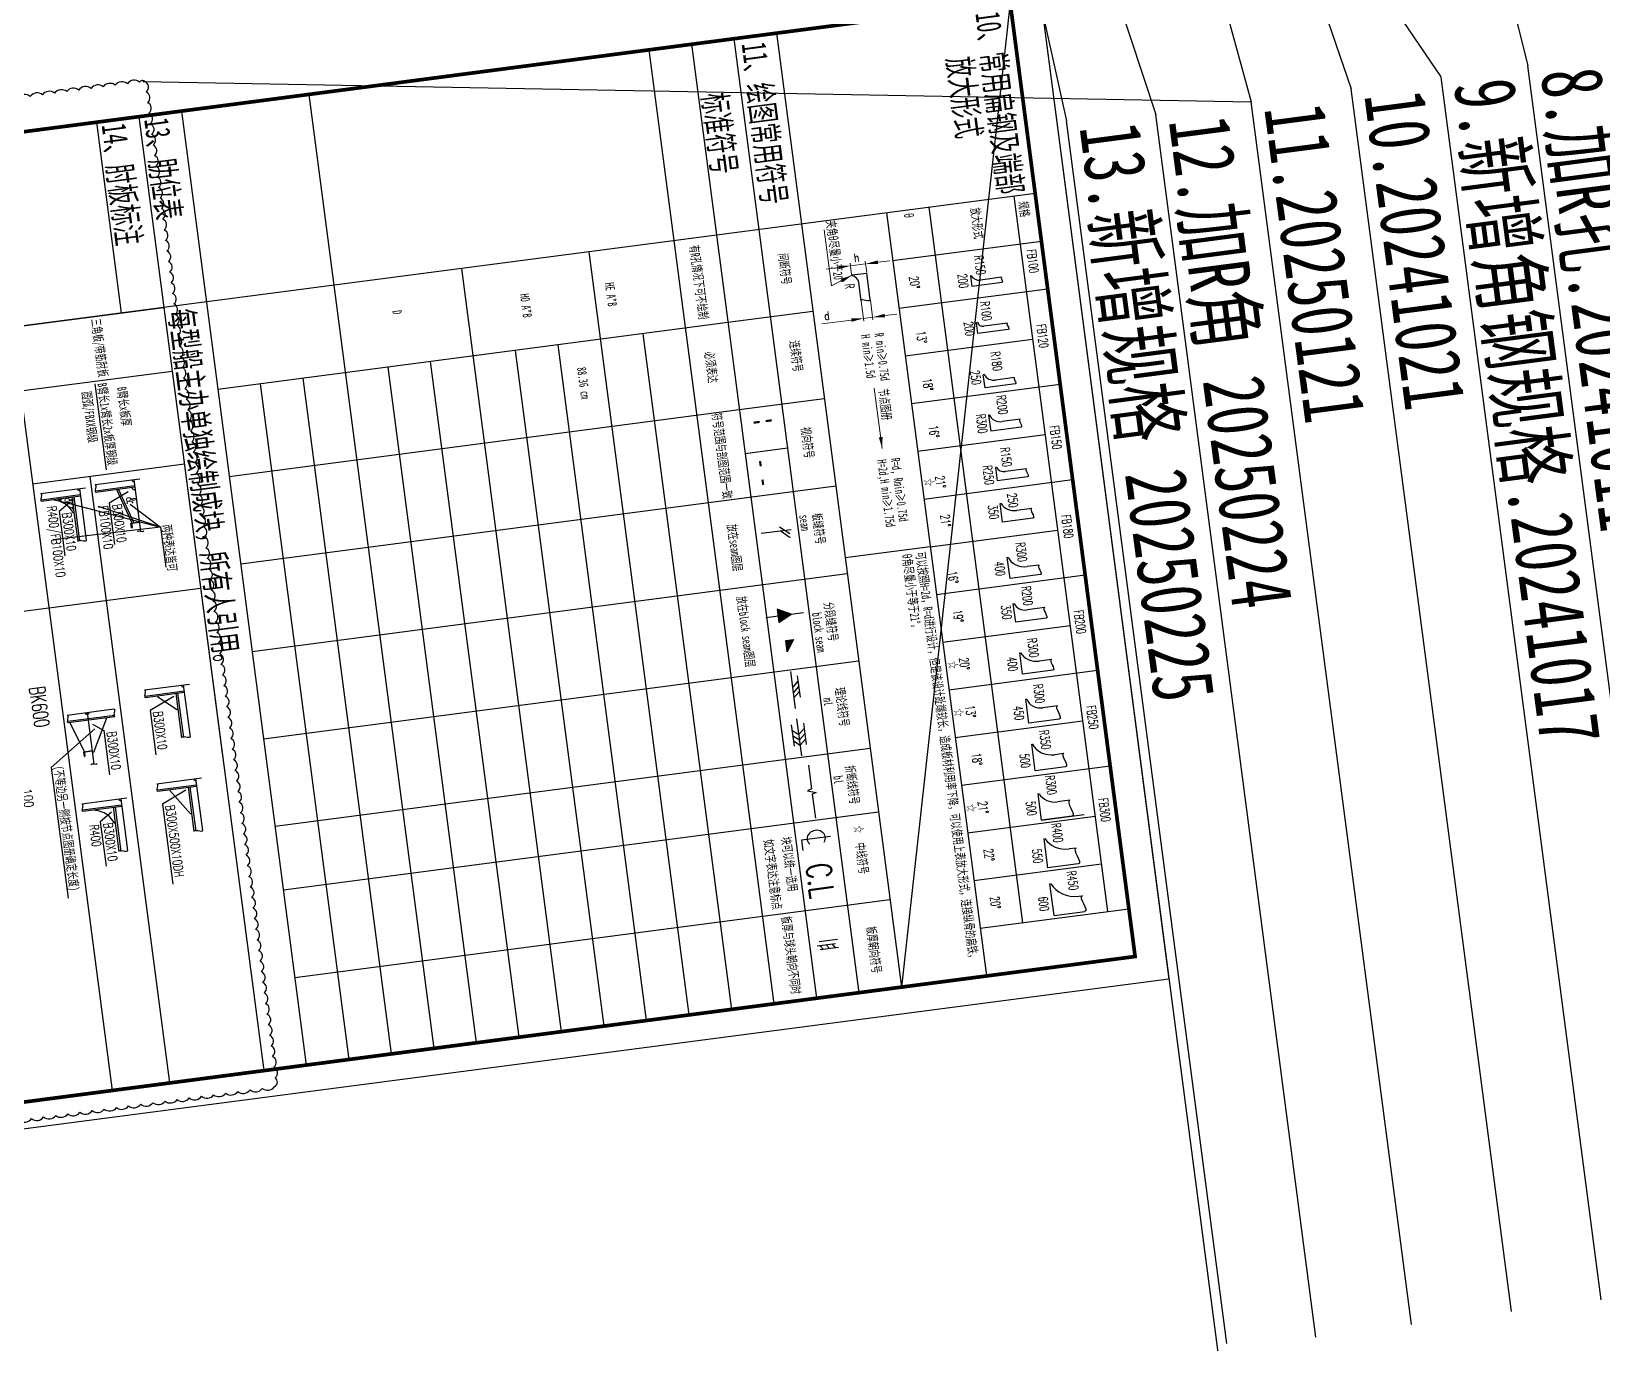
# Model space of a CAD drawing. Header units: millimetres. Extents: x -14906165 to 53546503, y 133836 to 58622790.
# Drawn here: x 42399836 to 44283081, y 36142743 to 37715554 of the extents above; entities that cross this region are included whole.
import ezdxf

# ---------------------------------------------------------------- set-up
doc = ezdxf.new("R2010")
doc.units = ezdxf.units.MM
doc.header["$LTSCALE"] = 100
doc.header["$PDMODE"] = 98
doc.header["$PDSIZE"] = 20
doc.linetypes.add('DASHED', pattern=[8, 6, -2])
for name, color, linetype in [('100-TX2', 3, 'Continuous'), ('200-CO3', 7, 'Continuous'), ('Block Seam', 6, 'Continuous'), ('Plate_Visible', 3, 'Continuous'), ('Seam', 40, 'Continuous'), ('Stiffener_Invisible', 2, 'DASHED'), ('Text', 7, 'Continuous'), ('标准形式增加', 6, 'Continuous')]:
    doc.layers.add(name, color=color, linetype=linetype)
doc.styles.add('JNRD_CH', font='')
doc.styles.add('JNRD_E1', font='romans.shx', dxfattribs={"width": 0.8})
doc.styles.add('中文GB2312', font='', dxfattribs={"width": 0.7})
doc.styles.add('英文（单）', font='romans.shx', dxfattribs={"width": 0.7})
doc.styles.get('JNRD_CH').set_extended_font_data('FangSong_GB2312')
doc.styles.get('中文GB2312').set_extended_font_data('FangSong_GB2312')
doc.dimstyles.new('1-100', dxfattribs={"dimscale": 100, "dimtxt": 1.5, "dimasz": 2, "dimexe": 0.5, "dimexo": 0.1, "dimtad": 1, "dimdec": 0, "dimzin": 1, "dimdsep": 46, "dimtxsty": 'JNRD_E1', "dimcen": 2.5, "dimclrd": 1, "dimclre": 1, "dimclrt": 2, "dimadec": 0, "dimazin": 0, "dimtfac": 1, "dimtdec": 0, "dimtmove": 0, "dimatfit": 3, "dimfxl": 1, "dimtzin": 0, "dimlwd": 13, "dimlwe": 13, "dimarcsym": 0})
doc.dimstyles.new('1-100-50', dxfattribs={"dimscale": 100, "dimtxt": 1.5, "dimasz": 2, "dimexe": 0.5, "dimexo": 0.1, "dimtad": 1, "dimdec": 0, "dimlfac": 0.5, "dimdsep": 46, "dimtxsty": 'JNRD_E1', "dimcen": 2.5, "dimclrd": 1, "dimclre": 1, "dimclrt": 2, "dimadec": 0, "dimazin": 0, "dimtfac": 1, "dimtdec": 0, "dimtmove": 0, "dimatfit": 3, "dimfxl": 1, "dimtfillclr": 256, "dimtzin": 0, "dimlwd": 13, "dimlwe": 13, "dimarcsym": 0})

# ---------------------------------------------------------------- blocks, each defined once
blk = doc.blocks.new('*D323')
at = {"color": 1, "lineweight": 13}
for p, q in [((-488745, 652809), (-488745, 653009)), ((-489070, 652609), (-488695, 652609)), ((-489070, 652459), (-488695, 652459)), ((-488745, 652609), (-488745, 652459)), ((-488745, 652259), (-488745, 651772))]:
    blk.add_line(p, q, dxfattribs=at)
at = {"color": 1}
for points in [[(-488779, 652809), (-488712, 652809), (-488745, 652609)], [(-488712, 652259), (-488779, 652259), (-488745, 652459)]]:
    blk.add_solid(points, dxfattribs=at)
at = {"layer": 'Defpoints', "color": 0}
for p in [(-489080, 652609), (-489080, 652459), (-488745, 652459)]:
    blk.add_point(p, dxfattribs=at)
at = {"color": 2, "insert": (-488883, 651869), "char_height": 150, "attachment_point": 5, "rotation": 90, "style": 'JNRD_E1'}
blk.add_mtext('d', dxfattribs=at)
blk = doc.blocks.new('*D324')
at = {"color": 1, "lineweight": 13}
for p, q in [((-489752, 652809), (-489752, 653009)), ((-489590, 652609), (-489802, 652609)), ((-489752, 652609), (-489752, 652359)), ((-489590, 652359), (-489802, 652359)), ((-489752, 652159), (-489752, 651959))]:
    blk.add_line(p, q, dxfattribs=at)
at = {"color": 1}
for points in [[(-489786, 652809), (-489719, 652809), (-489752, 652609)], [(-489719, 652159), (-489786, 652159), (-489752, 652359)]]:
    blk.add_solid(points, dxfattribs=at)
at = {"layer": 'Defpoints', "color": 0}
for p in [(-489580, 652609), (-489752, 652359), (-489580, 652359)]:
    blk.add_point(p, dxfattribs=at)
at = {"color": 2, "insert": (-489890, 652474), "char_height": 150, "attachment_point": 5, "rotation": 90, "style": 'JNRD_E1'}
blk.add_mtext('h', dxfattribs=at)
blk = doc.blocks.new('SEAM')
at = {"layer": '200-CO3', "color": 2, "ltscale": 0.5}
for p, q in [((-75, -75), (75, 75)), ((-4, -75), (146, 75))]:
    blk.add_line(p, q, dxfattribs=at)
blk = doc.blocks.new('ml')
for p, q in [((-400, 0), (300, 0)), ((-300, 100), (100, 100)), ((-200, 100), (-100, 0)), ((-100, 100), (0, 0)), ((0, 100), (100, 0))]:
    blk.add_line(p, q)
blk = doc.blocks.new('bl')
for p, q in [((0, 0), (451, 0)), ((551, 0), (1002, 0))]:
    blk.add_line(p, q)
blk.add_lwpolyline([(451, 0), (476, -69), (526, 69), (551, 0)])
blk = doc.blocks.new('block')
at = {"layer": 'Block Seam'}
blk.add_hatch(color=256, dxfattribs=at).paths.add_polyline_path([(-535491, 650516), (-535616, 650733), (-535741, 650516)])
blk.add_line((-535616, 650316), (-535616, 650933), dxfattribs=at)
blk.add_lwpolyline([(-535616, 650733), (-535741, 650516), (-535491, 650516), (-535616, 650733)], dxfattribs=at)
blk = doc.blocks.new('block2')
at = {"layer": 'Block Seam'}
blk.add_hatch(color=256, dxfattribs=at).paths.add_polyline_path([(0, 125), (0, 0), (217, 0)])
blk.add_lwpolyline([(217, 0), (0, 0), (0, 125), (217, 0)], dxfattribs=at)
blk = doc.blocks.new('MLC')
for p, q in [((-533484, 650527), (-532784, 650527)), ((-533384, 650627), (-532984, 650627)), ((-533384, 650427), (-532984, 650427)), ((-533284, 650627), (-533184, 650527)), ((-533284, 650427), (-533184, 650527)), ((-533184, 650627), (-533084, 650527)), ((-533184, 650427), (-533084, 650527)), ((-533084, 650627), (-532984, 650527)), ((-533084, 650427), (-532984, 650527))]:
    blk.add_line(p, q)
blk = doc.blocks.new('cl')
at = {"linetype": 'Continuous'}
for p, q in [((-477737, 650826), (-477737, 650346)), ((-477737, 650346), (-477546, 650346))]:
    blk.add_line(p, q, dxfattribs=at)
blk.add_arc((-477737, 650591), 150, 52.559, 307.441, dxfattribs=at)
blk = doc.blocks.new('BH1')
for p, q in [((-476893, 650720), (-476893, 650420)), ((-476818, 650677), (-476818, 650377)), ((-476744, 650670), (-476818, 650627)), ((-476744, 650720), (-476744, 650420)), ((-476744, 650570), (-476818, 650527)), ((-476744, 650470), (-476818, 650427))]:
    blk.add_line(p, q)
blk = doc.blocks.new('L140X90X10')
for p, q in [((-566628, 649913), (-566628, 650053)), ((-566628, 650053), (-566619, 650053)), ((-566538, 649913), (-566628, 649913)), ((-566618, 650053), (-566618, 649935)), ((-566606, 649923), (-566544, 649923)), ((-566538, 649917), (-566538, 649913))]:
    blk.add_line(p, q)
for centre, radius, start, end in [((-566606, 649935), 12, 180, 270), ((-566544, 649917), 6, 0, 90)]:
    blk.add_arc(centre, radius, start, end)
blk = doc.blocks.new('*D598')
at = {"color": 1, "lineweight": 13}
for p, q in [((-482687, 637493), (-482687, 637827)), ((-482487, 637468), (-482487, 637827)), ((-482887, 637777), (-483087, 637777)), ((-482687, 637777), (-482487, 637777)), ((-482287, 637777), (-481670, 637777))]:
    blk.add_line(p, q, dxfattribs=at)
at = {"color": 1}
for points in [[(-482887, 637744), (-482887, 637810), (-482687, 637777)], [(-482287, 637810), (-482287, 637744), (-482487, 637777)]]:
    blk.add_solid(points, dxfattribs=at)
at = {"layer": 'Defpoints', "color": 0}
for p in [(-482487, 637777), (-482687, 637483), (-482487, 637458)]:
    blk.add_point(p, dxfattribs=at)
at = {"color": 2, "insert": (-481878, 637915), "char_height": 150, "attachment_point": 5, "style": 'JNRD_E1'}
blk.add_mtext('100', dxfattribs=at)
blk = doc.blocks.new('绘图要素标准库V1.0 - 0416')
for p, q in [((-496748.2, 656002.9), (-475748.2, 656002.9)), ((-475748.2, 656002.9), (-475748.2, 626302.9)), ((-476248.2, 655502.9), (-494248.2, 655502.9)), ((-494248.2, 655502.9), (-494248.2, 626802.9)), ((-494248.2, 655502.9), (-476248.2, 651652.9)), ((-490648.2, 655502.9), (-490648.2, 626802.9)), ((-489748.2, 653052.9), (-489748.2, 655502.9)), ((-488848.2, 653052.9), (-488848.2, 655502.9)), ((-487048.2, 653052.9), (-487048.2, 655502.9)), ((-485248.2, 653052.9), (-485248.2, 655502.9)), ((-483448.2, 653052.9), (-483448.2, 655502.9)), ((-481648.2, 653052.9), (-481648.2, 655502.9)), ((-479848.2, 653052.9), (-479848.2, 655502.9)), ((-477148.2, 653052.9), (-477148.2, 655502.9)), ((-490648.2, 655152.9), (-477148.2, 655152.9)), ((-487948.2, 653052.9), (-487948.2, 655152.9)), ((-486148.2, 653052.9), (-486148.2, 655152.9)), ((-484348.2, 653052.9), (-484348.2, 655152.9)), ((-482548.2, 653052.9), (-482548.2, 655152.9)), ((-480748.2, 653052.9), (-480748.2, 655152.9)), ((-478948.2, 653052.9), (-478948.2, 655152.9)), ((-478048.2, 653052.9), (-478048.2, 655152.9)), ((-489172.4, 654778.7), (-489172.4, 654435.1)), ((-489072.4, 654778.7), (-489072.4, 654278.7)), ((-488310.4, 654778.7), (-488310.4, 654391.7)), ((-488190.4, 654778.7), (-488190.4, 654278.7)), ((-487279.9, 654778.7), (-487279.9, 654466.6)), ((-487159.9, 654778.7), (-487159.9, 654278.7)), ((-486494.4, 654778.7), (-486494.4, 654487.4)), ((-486344.4, 654778.7), (-486344.4, 654278.7)), ((-485557.6, 654778.7), (-485557.6, 654435.1)), ((-485407.6, 654778.7), (-485407.6, 654278.7)), ((-484810.5, 654778.7), (-484810.5, 654530.6)), ((-484630.5, 654778.7), (-484630.5, 654278.7)), ((-483742.5, 654778.7), (-483742.5, 654582.8)), ((-483562.5, 654778.7), (-483562.5, 654278.7)), ((-482939.2, 654778.7), (-482939.2, 654487.4)), ((-482739.2, 654778.7), (-482739.2, 654278.7)), ((-481962.5, 654778.7), (-481962.5, 654576.6)), ((-481762.5, 654778.7), (-481762.5, 654278.7)), ((-481085.2, 654778.7), (-481085.2, 654538.7)), ((-480835.2, 654778.7), (-480835.2, 654278.7)), ((-480187.3, 654778.7), (-480187.3, 654629.1)), ((-479937.3, 654778.7), (-479937.3, 654278.7)), ((-479304.1, 654778.7), (-479304.1, 654576.6)), ((-479004.1, 654278.7), (-479004.1, 654978.7)), ((-479004.1, 654778.7), (-479004.1, 654278.7)), ((-478404.1, 654778.7), (-478404.1, 654664.5)), ((-478104.1, 654778.7), (-478104.1, 654278.7)), ((-477504.3, 654717.9), (-477504.1, 654778.7)), ((-477204.3, 654278.7), (-477204.3, 654782.9)), ((-489272.4, 654293.7), (-489271.5, 654294)), ((-489272.4, 654293.7), (-489272.4, 654278.7)), ((-489272.4, 654278.7), (-489072.4, 654278.7)), ((-488390.4, 654293.7), (-488390.4, 654278.7)), ((-488190.4, 654278.7), (-488390.4, 654278.7)), ((-487409.9, 654293.7), (-487409.9, 654278.7)), ((-487159.9, 654278.7), (-487409.9, 654278.7)), ((-486644.4, 654293.7), (-486632.3, 654297.3)), ((-486644.4, 654293.7), (-486644.4, 654278.7)), ((-486644.4, 654278.7), (-486344.4, 654278.7)), ((-485657.6, 654293.7), (-485657.6, 654278.7)), ((-485657.6, 654278.7), (-485407.6, 654278.7)), ((-484980.5, 654278.7), (-484980.5, 654293.7)), ((-484630.5, 654278.7), (-484980.5, 654278.7)), ((-483962.5, 654278.7), (-483962.5, 654293.7)), ((-483562.5, 654278.7), (-483962.5, 654278.7)), ((-483089.2, 654278.7), (-483089.2, 654293.7)), ((-482739.2, 654278.7), (-483089.2, 654278.7)), ((-482162.5, 654278.7), (-482162.5, 654293.7)), ((-481762.5, 654278.7), (-482162.5, 654278.7)), ((-481285.2, 654278.7), (-481285.2, 654293.7)), ((-480835.2, 654278.7), (-481285.2, 654278.7)), ((-480437.3, 654278.7), (-480437.3, 654293.7)), ((-479937.3, 654278.7), (-480437.3, 654278.7)), ((-479504.1, 654278.7), (-479504.1, 654293.7)), ((-479004.1, 654278.7), (-479504.1, 654278.7)), ((-478654.1, 654278.7), (-478654.1, 654293.7)), ((-478104.1, 654278.7), (-478654.1, 654278.7)), ((-477804.1, 654278.7), (-477804.1, 654293.7)), ((-477204.1, 654278.7), (-477804.1, 654278.7)), ((-490648.2, 653752.9), (-477148.2, 653752.9)), ((-490648.2, 653052.9), (-476248.2, 653052.9)), ((-484348.2, 653052.9), (-484348.2, 651652.9)), ((-489079.5, 652608.9), (-489579.5, 652608.9)), ((-489579.5, 652358.9), (-489579.5, 652608.9)), ((-489079.5, 652458.9), (-489423.1, 652458.9)), ((-489579.5, 652358.9), (-489564.5, 652358.9)), ((-494248.2, 651652.9), (-476248.2, 651652.9)), ((-488998.2, 651652.9), (-488998.2, 650252.9)), ((-487348.2, 651652.9), (-487348.2, 650252.9)), ((-485698.2, 651652.9), (-485698.2, 641852.9)), ((-484048.2, 651652.9), (-484048.2, 641852.9)), ((-482398.2, 651652.9), (-482398.2, 641852.9)), ((-480748.2, 651652.9), (-480748.2, 641852.9)), ((-479548.2, 651652.9), (-479548.2, 641852.9)), ((-477892.6, 651652.9), (-477892.6, 641852.9)), ((-494248.2, 650952.9), (-476248.2, 650952.9)), ((-486523.2, 650952.9), (-486523.2, 650252.9)), ((-494248.2, 650252.9), (-476248.2, 650252.9)), ((-488998.2, 650252.9), (-488998.2, 641852.9)), ((-487348.2, 650252.9), (-487348.2, 641852.9)), ((-494248.2, 649552.9), (-476248.2, 649552.9)), ((-488998.2, 648852.9), (-476248.2, 648852.9)), ((-490648.2, 648152.9), (-476248.2, 648152.9)), ((-488998.2, 647452.9), (-476248.2, 647452.9)), ((-488998.2, 646752.9), (-476248.2, 646752.9)), ((-490648.2, 646052.9), (-476248.2, 646052.9)), ((-488998.2, 645352.9), (-476248.2, 645352.9)), ((-476248.2, 645002.9), (-476248.2, 640452.9)), ((-488998.2, 644652.9), (-476248.2, 644652.9)), ((-494248.2, 643952.9), (-476248.2, 643952.9)), ((-488998.2, 643252.9), (-476248.2, 643252.9)), ((-488998.2, 642552.9), (-476248.2, 642552.9)), ((-494248.2, 641852.9), (-476248.2, 641852.9)), ((-494248.2, 641152.9), (-476248.2, 641152.9)), ((-490648.2, 641152.9), (-482239.3, 641152.9)), ((-490648.2, 635282.9), (-490648.2, 641152.9)), ((-489449.3, 633932.9), (-489449.3, 641152.9)), ((-487689.7, 641152.9), (-487689.7, 638653.8)), ((-485348.3, 641152.9), (-485348.3, 633932.9)), ((-483485.4, 640027.9), (-483485.4, 640667.9)), ((-483460.4, 640027.9), (-483460.4, 640667.9)), ((-481716.1, 640027.9), (-481716.1, 640667.9)), ((-481691.1, 640027.9), (-481691.1, 640667.9)), ((-494248.2, 640452.9), (-490648.2, 640452.9)), ((-483460.4, 640557.9), (-482622.7, 640557.9)), ((-483460.4, 640527.9), (-482622.7, 640527.9)), ((-481691.1, 640557.9), (-480853.5, 640557.9)), ((-481691.1, 640527.9), (-480853.5, 640527.9)), ((-487413.6, 639662.9), (-487413.6, 640302.9)), ((-487388.6, 639662.9), (-487388.6, 640302.9)), ((-487381.4, 640031.9), (-486736.4, 640206.9)), ((-487373.6, 640002.9), (-486728.6, 640177.9)), ((-476248.2, 639602.9), (-487689.7, 639602.9)), ((-487380.3, 638762.9), (-487380.3, 639402.9)), ((-487355.3, 638762.9), (-487355.3, 639402.9)), ((-483206.1, 638722.9), (-483206.1, 639492.9)), ((-483181.1, 638722.9), (-483181.1, 639492.9)), ((-481525.4, 638772.9), (-481525.4, 639412.9)), ((-481500.4, 638772.9), (-481500.4, 639412.9)), ((-487355.3, 639292.9), (-486517.6, 639292.9)), ((-487355.3, 639262.9), (-486517.6, 639262.9)), ((-481500.4, 639302.9), (-480662.8, 639302.9)), ((-481500.4, 639272.9), (-480662.8, 639272.9))]:
    blk.add_line(p, q)
at = {"color": 0}
for p, q in [((-483445.4, 640227.9), (-483160.4, 640512.9)), ((-483160.4, 640527.9), (-483160.4, 640512.9)), ((-481676.1, 640227.9), (-481191.1, 640512.9)), ((-481191.1, 640527.9), (-481191.1, 640512.9)), ((-483460.4, 640227.9), (-483445.4, 640227.9)), ((-481691.1, 640227.9), (-481676.1, 640227.9)), ((-489399.3, 639872.9), (-487779.3, 639872.9)), ((-487388.6, 640002.9), (-487373.6, 640002.9)), ((-487055.3, 639262.9), (-487055.3, 639247.9)), ((-483181.1, 639353.3), (-483166.1, 639353.3)), ((-483166.1, 639353.3), (-482566.4, 639068.3)), ((-483091.1, 639112.9), (-482946.7, 639282.9)), ((-483001.1, 639143.1), (-482391.1, 638352.9)), ((-481200.4, 639272.9), (-481200.4, 639257.9)), ((-487355.3, 638962.9), (-487340.3, 638962.9)), ((-482601.4, 638928.3), (-483166.1, 638753.3)), ((-482566.4, 639053.3), (-482566.4, 639068.3)), ((-481500.4, 638972.9), (-481485.4, 638972.9)), ((-490648.2, 638653.8), (-476248.2, 638653.8)), ((-483181.1, 638753.3), (-483166.1, 638753.3)), ((-482391.1, 638352.9), (-479921.1, 638352.9))]:
    blk.add_line(p, q, dxfattribs=at)
at = {"const_width": 60}
blk.add_lwpolyline([(-494248.2, 655502.9), (-476248.2, 655502.9), (-476248.2, 626802.9), (-494248.2, 626802.9)], close=True, dxfattribs=at)
at = {"color": 1}
for points in [[(-490164.5, 650649, 0, 0, 0), (-490014.5, 650649, 50, 0, 0), (-489864.5, 650649, 0, 50, 0), (-489714.5, 650649, 0, 0, 0), (-489564.5, 650649, 0, 0, 0)], [(-488414.3, 650649, 0, 50, 0), (-488264.3, 650649, 0, 0, 0), (-488114.3, 650649, 50, 0, 0), (-487964.3, 650649, 0, 0, 0)]]:
    blk.add_lwpolyline(points, format="xyseb", dxfattribs=at)
at = {"color": 7}
for points in [[(-487077.6, 650657, 35, 35, 0), (-487077.6, 650757, 0, 0, 0), (-486927.6, 650757, 50, 0, 0), (-486777.6, 650757, 0, 0, 0)], [(-486250.6, 650480.9, 35, 35, 0), (-486350.6, 650480.9, 0, 0, 0), (-486350.6, 650630.9, 50, 0, 0), (-486350.6, 650780.9, 0, 0, 0)], [(-486000.6, 650480.9, 35, 35, 0), (-485900.6, 650480.9, 0, 0, 0), (-485900.6, 650630.9, 50, 0, 0), (-485900.6, 650780.9, 0, 0, 0)], [(-487077.6, 650557, 35, 35, 0), (-487077.6, 650457, 0, 0, 0), (-486927.6, 650457, 50, 0, 0), (-486777.6, 650457, 0, 0, 0)]]:
    blk.add_lwpolyline(points, format="xyseb", dxfattribs=at)
at = {"color": 0}
for points in [[(-487289.3, 639112.9), (-486579.3, 640632.9), (-486609.3, 638862.9)], [(-487079.3, 640192.9), (-486579.3, 640632.9), (-487116.7, 639672.9)], [(-486579.3, 640632.9), (-485829.3, 640632.9)]]:
    blk.add_lwpolyline(points, dxfattribs=at)
for centre, radius, start, end in [((-485060.5, 654530.6), 250, 288.66292, 0), ((-484042.5, 654582.8), 300, 285.46601, 0), ((-482262.5, 654576.6), 300, 289.47122, 0), ((-481335.2, 654538.7), 250, 281.53696, 0), ((-480537.3, 654629.1), 350, 286.60155, 0), ((-479604.1, 654576.6), 300, 289.47122, 0), ((-478804.1, 654664.5), 400, 292.02431, 0), ((-477954.3, 654717.9), 450, 289.49655, 0), ((-489322.4, 654435.1), 150, 289.47122, 0), ((-488410.4, 654391.7), 100, 281.53696, 0), ((-487459.9, 654466.6), 180, 286.12762, 0), ((-486694.4, 654487.4), 200, 284.47751, 0), ((-485707.6, 654435.1), 150, 289.47122, 0), ((-483139.2, 654487.4), 200, 284.47751, 0), ((-489423.1, 652308.9), 150, 90, 160.52878), ((-483600.4, 640667.9), 35, 270, 0), ((-481831.1, 640667.9), 35, 270, 0), ((-487528.6, 640302.9), 35, 270, 0), ((-487388.6, 640302.9), 50, 270, 0), ((-487495.3, 639402.9), 35, 270, 0), ((-481640.4, 639412.9), 35, 270, 0), ((-483321.1, 639053.3), 35, 0, 90), ((-483321.1, 639053.3), 35, 270, 0)]:
    blk.add_arc(centre, radius, start, end)
for centre in [(-486953.4, 638861.1), (-481098.6, 638871.1)]:
    blk.add_arc(centre, 400, 104.74737, 165.25263, dxfattribs=at)
for points, start_tangent, end_tangent in [([(-489172.4, 654778.7), (-489072.4, 654778.7)], (0, -1), (0, -1)), ([(-488310.4, 654778.7), (-488190.4, 654778.7)], (0, -1), (0, -1)), ([(-487279.9, 654778.7), (-487159.9, 654778.7)], (0, -1), (0, -1)), ([(-486494.4, 654778.7), (-486344.4, 654778.7)], (0, -1), (0, -1)), ([(-485557.6, 654778.7), (-485407.6, 654778.7)], (0, -1), (0, -1)), ([(-484810.5, 654778.7), (-484630.5, 654778.7)], (0, -1), (0, -1)), ([(-483742.5, 654778.7), (-483562.5, 654778.7)], (0, -1), (0, -1)), ([(-482939.2, 654778.7), (-482739.2, 654778.7)], (0, -1), (0, -1)), ([(-481962.5, 654778.7), (-481762.5, 654778.7)], (0, -1), (0, -1)), ([(-481085.2, 654778.7), (-480835.2, 654778.7)], (0, -1), (0, -1)), ([(-480187.3, 654778.7), (-479937.3, 654778.7)], (0, -1), (0, -1)), ([(-479304.1, 654778.7), (-479004.1, 654778.7)], (0, -1), (0, -1)), ([(-478404.1, 654778.7), (-478104.1, 654778.7)], (0, -1), (0, -1)), ([(-477504.1, 654778.7), (-477204.1, 654778.7)], (0, -1), (0, -1)), ([(-489079.5, 652458.9), (-489079.5, 652608.9)], (-1, 0), (-1, 0))]:
    blk.add_spline(points, degree=3, dxfattribs=dict(start_tangent=start_tangent, end_tangent=end_tangent))
for points, start_tangent, end_tangent in [([(-482622.7, 640667.9), (-482622.7, 640527.9)], (1, 0), (1, 0)), ([(-480853.5, 640667.9), (-480853.5, 640527.9)], (1, 0), (1, 0)), ([(-486550.9, 640352.9), (-486550.9, 640252.9)], (1, 0), (1, 0)), ([(-483600.4, 640027.9), (-483460.4, 640027.9)], (0, 1), (0, 1)), ([(-481831.1, 640027.9), (-481691.1, 640027.9)], (0, 1), (0, 1)), ([(-487528.6, 639662.9), (-487388.6, 639662.9)], (0, 1), (0, 1)), ([(-486517.6, 639402.9), (-486517.6, 639262.9)], (1, 0), (1, 0)), ([(-483321.3, 639490.6), (-483181.3, 639490.6)], (0, 1), (0, 1)), ([(-480662.8, 639412.9), (-480662.8, 639272.9)], (1, 0), (1, 0)), ([(-482343.5, 639103.3), (-482343.5, 639003.3)], (1, 0), (1, 0)), ([(-487495.3, 638762.9), (-487355.3, 638762.9)], (0, 1), (0, 1)), ([(-483321.1, 638722.9), (-483181.1, 638722.9)], (0, 1), (0, 1)), ([(-481640.4, 638772.9), (-481500.4, 638772.9)], (0, 1), (0, 1))]:
    blk.add_spline(points, degree=3, dxfattribs=dict(at, start_tangent=start_tangent, end_tangent=end_tangent))
at = {"layer": 'Plate_Visible'}
for p, q in [((-483600.4, 640027.9), (-483600.4, 640767.9)), ((-483600.4, 640667.9), (-482622.7, 640667.9)), ((-481831.1, 640027.9), (-481831.1, 640767.9)), ((-481831.1, 640667.9), (-480853.5, 640667.9)), ((-487528.6, 639662.9), (-487528.6, 640402.9)), ((-487528.6, 640302.9), (-486550.9, 640302.9)), ((-487495.3, 638762.9), (-487495.3, 639502.9)), ((-487495.3, 639402.9), (-486517.6, 639402.9)), ((-483321.1, 638722.9), (-483321.1, 639492.9)), ((-481640.4, 638772.9), (-481640.4, 639512.9)), ((-481640.4, 639412.9), (-480662.8, 639412.9)), ((-483321.1, 639053.3), (-482343.5, 639053.3))]:
    blk.add_line(p, q, dxfattribs=at)
at = {"layer": 'Seam'}
blk.add_line((-485007.8, 650346.4), (-485007.8, 650842), dxfattribs=at)
at = {"layer": 'Stiffener_Invisible', "ltscale": 0.2}
for p, q in [((-487355.3, 639033.1), (-487115.7, 639262.9)), ((-487115.7, 639262.9), (-487165.3, 639242.9)), ((-487355.3, 639033.1), (-487335.3, 639092.9))]:
    blk.add_line(p, q, dxfattribs=at)
at = {"layer": 'Text'}
for p, q in [((-483410.4, 640488), (-483207.6, 640075.6)), ((-481641.1, 640488), (-481438.3, 640075.6)), ((-487315.1, 640186.2), (-487151.7, 639854)), ((-483207.6, 640075.6), (-482370.4, 640075.6)), ((-481438.3, 640075.6), (-479931.1, 640075.6)), ((-487151.7, 639854), (-486372.7, 639854)), ((-487266, 639222.9), (-487116, 639022.9)), ((-482946.7, 639282.9), (-482109.5, 639282.9)), ((-481411.2, 639232.9), (-481261.2, 639032.9)), ((-487116, 639022.9), (-486278.8, 639022.9)), ((-481261.2, 639032.9), (-480424, 639032.9))]:
    blk.add_line(p, q, dxfattribs=at)
at = {"layer": '标准形式增加'}
for p, q in [((-590272.8, 653823.1), (-491817.7, 663750.5)), ((-557328.5, 633446.7), (-491825.6, 662317.5)), ((-563551, 648065), (-491817.7, 660843.5)), ((-625997.6, 642969), (-491817.7, 659196.4)), ((-494888.4, 641291.4), (-491817.7, 659196.4)), ((-537450.6, 650007.9), (-491817.7, 657623.8)), ((-564910.2, 650496.3), (-491915.8, 656165.3))]:
    blk.add_line(p, q, dxfattribs=at)
at = {"layer": '标准形式增加', "ltscale": 0.5}
for p, q in [((-468747.3, 663750.5), (-491817.7, 663750.5)), ((-468747.3, 662321), (-491817.7, 662321)), ((-468747.3, 660843.5), (-491817.7, 660843.5)), ((-468747.3, 659196.4), (-491817.7, 659196.4)), ((-468747.3, 657623.8), (-491817.7, 657623.8)), ((-468845.3, 656165.3), (-491915.8, 656165.3))]:
    blk.add_line(p, q, dxfattribs=at)
at = {"layer": '标准形式增加'}
blk.add_xline((-506039.8, 656002.9), (1, 0), dxfattribs=at)
blk.add_lwpolyline([(-494888.4, 641323.8, -0.5), (-494688.4, 641323.8, -0.5), (-494488.4, 641323.8, -0.5), (-494288.4, 641323.8, -0.5), (-494088.4, 641323.8, -0.5), (-493888.4, 641323.8, -0.5), (-493688.4, 641323.8, -0.5), (-493488.4, 641323.8, -0.5), (-493288.4, 641323.8, -0.5), (-493088.4, 641323.8, -0.5), (-492888.4, 641323.8, -0.5), (-492688.4, 641323.8, -0.5), (-492488.4, 641323.8, -0.5), (-492288.4, 641323.8, -0.5), (-492088.4, 641323.8, -0.5), (-491888.4, 641323.8, -0.5), (-491688.4, 641323.8, -0.5), (-491488.4, 641323.8, -0.5), (-491288.4, 641323.8, -0.5), (-491088.4, 641323.8, -0.5), (-490888.4, 641323.8, -0.5), (-490688.4, 641323.8, -0.5), (-490488.4, 641323.8, -0.5), (-490288.4, 641323.8, -0.5), (-490088.4, 641323.8, -0.5), (-489888.4, 641323.8, -0.5), (-489688.4, 641323.8, -0.5), (-489488.4, 641323.8, -0.5), (-489288.4, 641323.8, -0.5), (-489088.4, 641323.8, -0.5), (-488888.4, 641323.8, -0.5), (-488688.4, 641323.8, -0.5), (-488488.4, 641323.8, -0.5), (-488288.4, 641323.8, -0.5), (-488088.4, 641323.8, -0.5), (-487888.4, 641323.8, -0.5), (-487688.4, 641323.8, -0.5), (-487488.4, 641323.8, -0.5), (-487288.4, 641323.8, -0.5), (-487088.4, 641323.8, -0.5), (-486888.4, 641323.8, -0.5), (-486688.4, 641323.8, -0.5), (-486488.4, 641323.8, -0.5), (-486288.4, 641323.8, -0.5), (-486088.4, 641323.8, -0.5), (-485888.4, 641323.8, -0.5), (-485688.4, 641323.8, -0.5), (-485488.4, 641323.8, -0.5), (-485288.4, 641323.8, -0.5), (-485088.4, 641323.8, -0.5), (-484888.4, 641323.8, -0.5), (-484688.4, 641323.8, -0.5), (-484488.4, 641323.8, -0.5), (-484288.4, 641323.8, -0.5), (-484088.4, 641323.8, -0.5), (-483888.4, 641323.8, -0.5), (-483688.4, 641323.8, -0.5), (-483488.4, 641323.8, -0.5), (-483288.4, 641323.8, -0.5), (-483088.4, 641323.8, -0.5), (-482888.4, 641323.8, -0.5), (-482688.4, 641323.8, -0.5), (-482488.4, 641323.8, -0.5), (-482288.4, 641323.8, -0.5), (-482088.4, 641323.8, -0.5), (-481888.4, 641323.8, -0.5), (-481688.4, 641323.8, -0.5), (-481488.4, 641323.8, -0.5), (-481288.4, 641323.8, -0.5), (-481088.4, 641323.8, -0.5), (-480888.4, 641323.8, -0.5), (-480688.4, 641323.8, -0.5), (-480488.4, 641323.8, -0.5), (-480288.4, 641323.8, -0.5), (-480088.4, 641323.8, -0.5), (-479888.4, 641323.8, -0.5), (-479688.4, 641323.8, -0.5), (-479488.4, 641323.8, -0.5), (-479288.4, 641323.8, -0.5), (-479088.4, 641323.8, -0.5), (-478888.4, 641323.8, -0.5), (-478688.4, 641323.8, -0.5), (-478488.4, 641323.8, -0.5), (-478288.4, 641323.8, -0.5), (-478088.4, 641323.8, -0.5), (-477888.4, 641323.8, -0.5), (-477688.4, 641323.8, -0.5), (-477488.4, 641323.8, -0.5), (-477288.4, 641323.8, -0.5), (-477088.4, 641323.8, -0.5), (-476888.4, 641323.8, -0.5), (-476688.4, 641323.8, -0.5), (-476488.4, 641323.8, -0.5), (-476288.4, 641323.8, -0.5), (-476088.4, 641323.8, -0.5), (-475923.4, 641288.8, -0.5), (-475923.4, 641088.8, -0.5), (-475923.4, 640888.8, -0.5), (-475923.4, 640688.8, -0.5), (-475923.4, 640488.8, -0.5), (-475923.4, 640288.8, -0.5), (-475923.4, 640088.8, -0.5), (-475923.4, 639888.8, -0.5), (-475923.4, 639688.8, -0.5), (-475923.4, 639488.8, -0.5), (-475923.4, 639288.8, -0.5), (-475923.4, 639088.8, -0.5), (-475923.4, 638888.8, -0.5), (-475923.4, 638688.8, -0.5), (-475923.4, 638488.8, -0.5), (-475923.4, 638288.8, -0.5), (-475923.4, 638088.8, -0.5), (-475923.4, 637888.8, -0.5), (-475923.4, 637688.8, -0.5), (-475923.4, 637488.8, -0.5), (-475923.4, 637288.8, -0.5), (-475923.4, 637088.8, -0.5), (-475923.4, 636888.8, -0.5), (-475923.4, 636688.8, -0.5), (-475923.4, 636488.8, -0.5), (-475923.4, 636288.8, -0.5), (-475923.4, 636088.8, -0.5), (-475923.4, 635888.8, -0.5), (-475923.4, 635688.8, -0.5), (-475923.4, 635488.8, -0.5), (-475923.4, 635288.8, -0.5), (-475923.4, 635088.8, -0.5), (-475923.4, 634888.8, -0.5), (-475923.4, 634688.8, -0.5), (-475923.4, 634488.8, -0.5), (-475923.4, 634288.8, -0.5), (-475923.4, 634088.8, -0.5), (-475923.4, 633888.8, -0.5), (-475923.4, 633688.8, -0.5), (-475923.4, 633488.8, -0.5), (-475923.4, 633288.8, -0.5), (-475923.4, 633088.8, -0.5), (-475923.4, 632888.8, -0.5), (-475923.4, 632688.8, -0.5), (-475980.8, 632546.2, -0.5), (-476180.8, 632546.2, -0.5), (-476380.8, 632546.2, -0.5), (-476580.8, 632546.2, -0.5), (-476780.8, 632546.2, -0.5), (-476980.8, 632546.2, -0.5), (-477180.8, 632546.2, -0.5), (-477380.8, 632546.2, -0.5), (-477580.8, 632546.2, -0.5), (-477780.8, 632546.2, -0.5), (-477980.8, 632546.2, -0.5), (-478180.8, 632546.2, -0.5), (-478380.8, 632546.2, -0.5), (-478580.8, 632546.2, -0.5), (-478780.8, 632546.2, -0.5), (-478980.8, 632546.2, -0.5), (-479180.8, 632546.2, -0.5), (-479380.8, 632546.2, -0.5), (-479580.8, 632546.2, -0.5), (-479780.8, 632546.2, -0.5), (-479980.8, 632546.2, -0.5), (-480180.8, 632546.2, -0.5), (-480380.8, 632546.2, -0.5), (-480580.8, 632546.2, -0.5), (-480780.8, 632546.2, -0.5), (-480980.8, 632546.2, -0.5), (-481180.8, 632546.2, -0.5), (-481380.8, 632546.2, -0.5), (-481580.8, 632546.2, -0.5), (-481780.8, 632546.2, -0.5), (-481980.8, 632546.2, -0.5), (-482180.8, 632546.2, -0.5), (-482380.8, 632546.2, -0.5), (-482580.8, 632546.2, -0.5), (-482780.8, 632546.2, -0.5), (-482980.8, 632546.2, -0.5), (-483180.8, 632546.2, -0.5), (-483380.8, 632546.2, -0.5), (-483580.8, 632546.2, -0.5), (-483780.8, 632546.2, -0.5), (-483980.8, 632546.2, -0.5), (-484180.8, 632546.2, -0.5), (-484380.8, 632546.2, -0.5), (-484580.8, 632546.2, -0.5), (-484780.8, 632546.2, -0.5), (-484980.8, 632546.2, -0.5), (-485180.8, 632546.2, -0.5), (-485380.8, 632546.2, -0.5), (-485580.8, 632546.2, -0.5), (-485780.8, 632546.2, -0.5), (-485980.8, 632546.2, -0.5), (-486180.8, 632546.2, -0.5), (-486380.8, 632546.2, -0.5), (-486580.8, 632546.2, -0.5), (-486780.8, 632546.2, -0.5), (-486980.8, 632546.2, -0.5), (-487180.8, 632546.2, -0.5), (-487380.8, 632546.2, -0.5), (-487580.8, 632546.2, -0.5), (-487780.8, 632546.2, -0.5), (-487980.8, 632546.2, -0.5), (-488180.8, 632546.2, -0.5), (-488380.8, 632546.2, -0.5), (-488580.8, 632546.2, -0.5), (-488780.8, 632546.2, -0.5), (-488980.8, 632546.2, -0.5), (-489180.8, 632546.2, -0.5), (-489380.8, 632546.2, -0.5), (-489580.8, 632546.2, -0.5), (-489780.8, 632546.2, -0.5), (-489980.8, 632546.2, -0.5), (-490180.8, 632546.2, -0.5), (-490380.8, 632546.2, -0.5), (-490580.8, 632546.2, -0.5), (-490780.8, 632546.2, -0.5), (-490980.8, 632546.2, -0.5), (-491180.8, 632546.2, -0.5), (-491380.8, 632546.2, -0.5), (-491580.8, 632546.2, -0.5), (-491780.8, 632546.2, -0.5), (-491980.8, 632546.2, -0.5), (-492180.8, 632546.2, -0.5), (-492380.8, 632546.2, -0.5), (-492580.8, 632546.2, -0.5), (-492780.8, 632546.2, -0.5), (-492980.8, 632546.2, -0.5), (-493180.8, 632546.2, -0.5), (-493380.8, 632546.2, -0.5), (-493580.8, 632546.2, -0.5), (-493780.8, 632546.2, -0.5), (-493980.8, 632546.2, -0.5), (-494180.8, 632546.2, -0.5), (-494380.8, 632546.2, -0.5), (-494580.8, 632546.2, -0.5), (-494780.8, 632546.2, -0.5), (-494888.4, 632638.6, -0.5), (-494888.4, 632838.6, -0.5), (-494888.4, 633038.6, -0.5), (-494888.4, 633238.6, -0.5), (-494888.4, 633438.6, -0.5), (-494888.4, 633638.6, -0.5), (-494888.4, 633838.6, -0.5), (-494888.4, 634038.6, -0.5), (-494888.4, 634238.6, -0.5), (-494888.4, 634438.6, -0.5), (-494888.4, 634638.6, -0.5), (-494888.4, 634838.6, -0.5), (-494888.4, 635038.6, -0.5), (-494888.4, 635238.6, -0.5), (-494888.4, 635438.6, -0.5), (-494888.4, 635638.6, -0.5), (-494888.4, 635838.6, -0.5), (-494888.4, 636038.6, -0.5), (-494888.4, 636238.6, -0.5), (-494888.4, 636438.6, -0.5), (-494888.4, 636638.6, -0.5), (-494888.4, 636838.6, -0.5), (-494888.4, 637038.6, -0.5), (-494888.4, 637238.6, -0.5), (-494888.4, 637438.6, -0.5), (-494888.4, 637638.6, -0.5), (-494888.4, 637838.6, -0.5), (-494888.4, 638038.6, -0.5), (-494888.4, 638238.6, -0.5), (-494888.4, 638438.6, -0.5), (-494888.4, 638638.6, -0.5), (-494888.4, 638838.6, -0.5), (-494888.4, 639038.6, -0.5), (-494888.4, 639238.6, -0.5), (-494888.4, 639438.6, -0.5), (-494888.4, 639638.6, -0.5), (-494888.4, 639838.6, -0.5), (-494888.4, 640038.6, -0.5), (-494888.4, 640238.6, -0.5), (-494888.4, 640438.6, -0.5), (-494888.4, 640638.6, -0.5), (-494888.4, 640838.6, -0.5), (-494888.4, 641038.6, -0.5), (-494888.4, 641238.6, -0.5)], format="xyb", close=True, dxfattribs=at)
for name, p in [('bl', (-480593.9, 650619)), ('cl', (-1478.1, 0)), ('BH1', (-394.8, 0)), ('ml', (-481973, 650527)), ('MLC', (52002.2, 0)), ('L140X90X10', (79899.7, -9750)), ('L140X90X10', (79899.7, -9750)), ('L140X90X10', (84026.8, -10999.6)), ('L140X90X10', (84026.8, -10999.6))]:
    blk.add_blockref(name, p)
at = {"layer": 'Block Seam'}
for name, p in [('block', (52181.4, -72.3)), ('block2', (-482960.4, 650516.4))]:
    blk.add_blockref(name, p, dxfattribs=at)
at = {"layer": 'Seam'}
blk.add_blockref('SEAM', (-485007.8, 650732.5), dxfattribs=at)
at = {"style": '中文GB2312', "width": 0.7}
for s, height, p in [('10、常用扁钢及端部', 400, (-494132.2, 654916.3)), ('规格', 150, (-490529.6, 655218.3)), ('放大形式', 400, (-493364.5, 654361.4)), ('放大形式', 150, (-490529.6, 654426.2)), ('θ', 150, (-490588.4, 653333.5)), ('可以按照H=2d，R=d进行设计，但是该设计趾端较长，造成板材利用率下降，可以使用上表放大形式，连接纵骨的扁铁，', 150, (-484275.2, 652809.3)), ('R min≥0.75d', 150, (-488438.5, 652603.2)), ('节点图册', 150, (-487392, 652550.9)), ('R=d, Rmin≥0.75d', 150, (-486080.2, 652603.2)), ('θ角尽量小于等于21°。', 150, (-484270.8, 652582.8)), ('H min≥1.5d', 150, (-488443.4, 652381)), ('H=2d,H min≥1.75d', 150, (-486085, 652381)), ('夹角θ尽量小于20°', 150, (-490642.8, 652062.5)), ('11、绘图常用符号', 400, (-494132.2, 651066.3)), ('间断符号', 150, (-490149.8, 651214.9)), ('连续符号', 150, (-488502.6, 651214.9)), ('视向符号', 150, (-486871.1, 651214.9)), ('板缝符号', 150, (-485248.2, 651214.9)), ('分段缝符号', 150, (-483565.7, 651214.9)), ('理论线符号', 150, (-481957.7, 651214.9)), ('折断线符号', 150, (-480487, 651214.9)), ('中线符号', 150, (-479028, 651214.9)), ('板厚朝向符号', 150, (-477448.3, 651214.9)), ('seam', 150, (-485248.2, 650998.9)), ('block seam', 150, (-483403.7, 650998.9)), ('ml', 150, (-481795.7, 650998.9)), ('bl', 150, (-480325, 650998.9)), ('标准符号', 400, (-493291.8, 650322.3)), ('块可以统一选用', 150, (-479317.1, 650028.8)), ('有R孔情况下可不绘制', 150, (-490516.6, 649796.3)), ('必须表达', 150, (-488502.6, 649814.9)), ('符号范围与剖图范围一致', 150, (-487348.2, 649805.3)), ('放在seam图层', 150, (-485248.2, 649814.9)), ('放在block seam图层', 150, (-483888, 649814.9)), ('如文字表达注意标点', 150, (-479311.1, 649735)), ('板厚与球头朝向不同时', 150, (-477843, 649862)), ('HE A*B', 150, (-490029.3, 648346.1)), ('88.36 cm', 150, (-488526.8, 647714.9)), ('HO A*B', 150, (-490029.3, 646946.1)), ('D ', 150, (-490029.3, 644846.1)), ('13、肋位表', 400, (-494180.8, 641232.6)), ('每型船主办单独绘制成块，所有人引用。', 400, (-490580.8, 641232.6)), ('14、肘板标注', 400, (-494180.8, 640532.6)), ('两种表达皆可', 150, (-486616.1, 640663.1)), ('B臂长x板厚', 150, (-489277.5, 640226.4)), ('三角板/带筋肘板', 150, (-490609.3, 639952.9)), ('B臂长1x臂长2x板厚钢级', 150, (-489397.5, 639916.2)), ('圆弧/FBXX钢级', 150, (-489277.5, 639646.4)), ('(不等边另一侧按节点图册确定长度)', 150, (-482396.7, 638397.1))]:
    blk.add_text(s, height=height, dxfattribs=at).set_placement(p)
at = {"color": 1, "style": '中文GB2312', "width": 0.7}
for p in [(-485619.4, 653100.7), (-482171.4, 653101), (-481273.1, 653095.3), (-479473.1, 653095.3), (-479352.4, 651225.6)]:
    blk.add_text('☆', height=150, dxfattribs=at).set_placement(p)
at = {"linetype": 'Continuous', "ltscale": 3249.675, "style": 'JNRD_E1', "width": 0.8}
blk.add_text('C.L', height=400, dxfattribs=at).set_placement((-478750.4, 650368))
at = {"layer": '100-TX2', "color": 3, "style": '英文（单）', "width": 0.7}
blk.add_text('BK600', height=250, dxfattribs=at).set_placement((-483923.7, 638168.8))
at = {"layer": 'Text', "style": '英文（单）', "width": 0.7}
for s, p in [('FB100', (-489619.5, 655243.9)), ('FB120', (-488205.4, 655243.9)), ('FB150', (-486292.7, 655243.9)), ('FB180', (-484612.9, 655243.9)), ('FB200', (-482811.4, 655243.9)), ('FB250', (-481011.4, 655243.9)), ('FB300', (-479264.8, 655243.9)), ('R150', (-489635.4, 654381.4)), ('R100', (-488767.2, 654381.4)), ('R180', (-487811.3, 654443.4)), ('R200', (-486988.2, 654443.4)), ('R150', (-486010.3, 654396.4)), ('250', (-485141.4, 654412.9)), ('R300', (-484210.6, 654443.4)), ('R200', (-483382.9, 654443.4)), ('R300', (-482406.3, 654428.9)), ('R300', (-481540.5, 654428.9)), ('R350', (-480670.3, 654428.9)), ('R300', (-479817.1, 654428.9)), ('R400', (-478917.1, 654428.9)), ('R450', (-477992.9, 654576)), ('200', (-489333.5, 654075)), ('200', (-488431.9, 654074.5)), ('250', (-487511, 654074.5)), ('R300', (-486687.9, 654074.5)), ('R250', (-485718.8, 654074.5)), ('350', (-484973.9, 654074.5)), ('400', (-483906, 654060)), ('350', (-483082.6, 654074.5)), ('400', (-482106, 654060)), ('450', (-481182.4, 654060)), ('500', (-480282.4, 654060)), ('500', (-479382.4, 654060)), ('550', (-478482.4, 654060)), ('600', (-477582.4, 654060)), ('20°', (-489404.4, 653284.8)), ('13°', (-488371.9, 653284.8)), ('18°', (-487479.3, 653284.8)), ('16°', (-486590.2, 653284.8)), ('21°', (-485641.7, 653284.8)), ('21°', (-484908.9, 653284.8)), ('16°', (-483841.7, 653284.8)), ('19°', (-483108.9, 653284.8)), ('20°', (-482208.9, 653284.8)), ('13°', (-481308.9, 653284.8)), ('18°', (-480408.9, 653284.8)), ('21°', (-479497.7, 653284.8)), ('22°', (-478604.2, 653279.6)), ('20°', (-477704.2, 653279.6)), ('R', (-489424.4, 652228.1))]:
    blk.add_text(s, height=150, dxfattribs=at).set_placement(p)
at = {"layer": 'Text', "color": 0, "linetype": 'Continuous', "style": 'JNRD_E1', "width": 0.8}
for s, p in [('&', (-487218.9, 640139.4)), ('B300X10', (-483172.6, 640121.6)), ('B300X500X10DH', (-481403.4, 640121.6)), ('B300X10', (-487116.7, 639900)), ('FB100X10', (-487116.7, 639672.9)), ('B300X10', (-482911.7, 639328.9)), ('&', (-487355.3, 639143.5)), ('B300X10', (-487081.1, 639068.9)), ('B300X10', (-481226.2, 639078.9)), ('R400/FB100X10', (-487241.1, 638838.9)), ('R400', (-481226.2, 638848.9))]:
    blk.add_text(s, height=150, dxfattribs=at).set_placement(p)
at = {"layer": '标准形式增加', "ltscale": 0.5, "style": 'JNRD_CH', "width": 0.8}
for s, p in [('8.加R孔.20241011', (-491670.7, 663946.1)), ('9.新增角钢规格.20241017', (-491670.7, 662516.6)), ('10.20241021', (-491670.7, 661039.1)), ('11.20250121', (-491670.7, 659392)), ('12.加R角 20250224', (-491670.7, 657819.4)), ('13.新增规格 20250225', (-491768.8, 656360.9))]:
    blk.add_text(s, height=1000, dxfattribs=at).set_placement(p)
for base, p1, p2, text, picture, middle in [((-489752.4, 652358.9), (-489579.5, 652608.9), (-489579.5, 652358.9), 'h', '*D324', (-489752.4, 652473.9)), ((-488745.5, 652458.9), (-489079.5, 652608.9), (-489079.5, 652458.9), 'd', '*D323', (-488745.5, 651868.9))]:
    dim = blk.add_linear_dim(base=base, p1=p1, p2=p2, angle=90, text=text, dimstyle='1-100')
    dim.commit()
    dim.dimension.update_dxf_attribs({"geometry": picture, "text_midpoint": middle, "dimtype": 128})
dim = blk.add_linear_dim(base=(-482486.6, 637777), p1=(-482686.6, 637482.8), p2=(-482486.6, 637457.8), dimstyle='1-100-50')
dim.commit()
dim.dimension.update_dxf_attribs({"geometry": '*D598', "text_midpoint": (-481878.4, 637914.5)})
for points in [[(-486285.7, 652485.1), (-487425.4, 652485.1)], [(-489573.3, 652363.5), (-489427.6, 652012), (-490485.4, 652012)]]:
    blk.add_leader(points, dimstyle='1-100', override={"dimgap": 0.625, "dimtad": 0})

msp = doc.modelspace()

# ---------------------------------------------------------------- block references
at = {"lineweight": 5, "xscale": 64.06802830554443, "yscale": 73.4024339265743, "zscale": 64.06802830554443, "rotation": 277.4624694947158}
msp.add_blockref('绘图要素标准库V1.0 - 0416', (-22373, 103764), dxfattribs=at)

doc.saveas('drawing.dxf')
